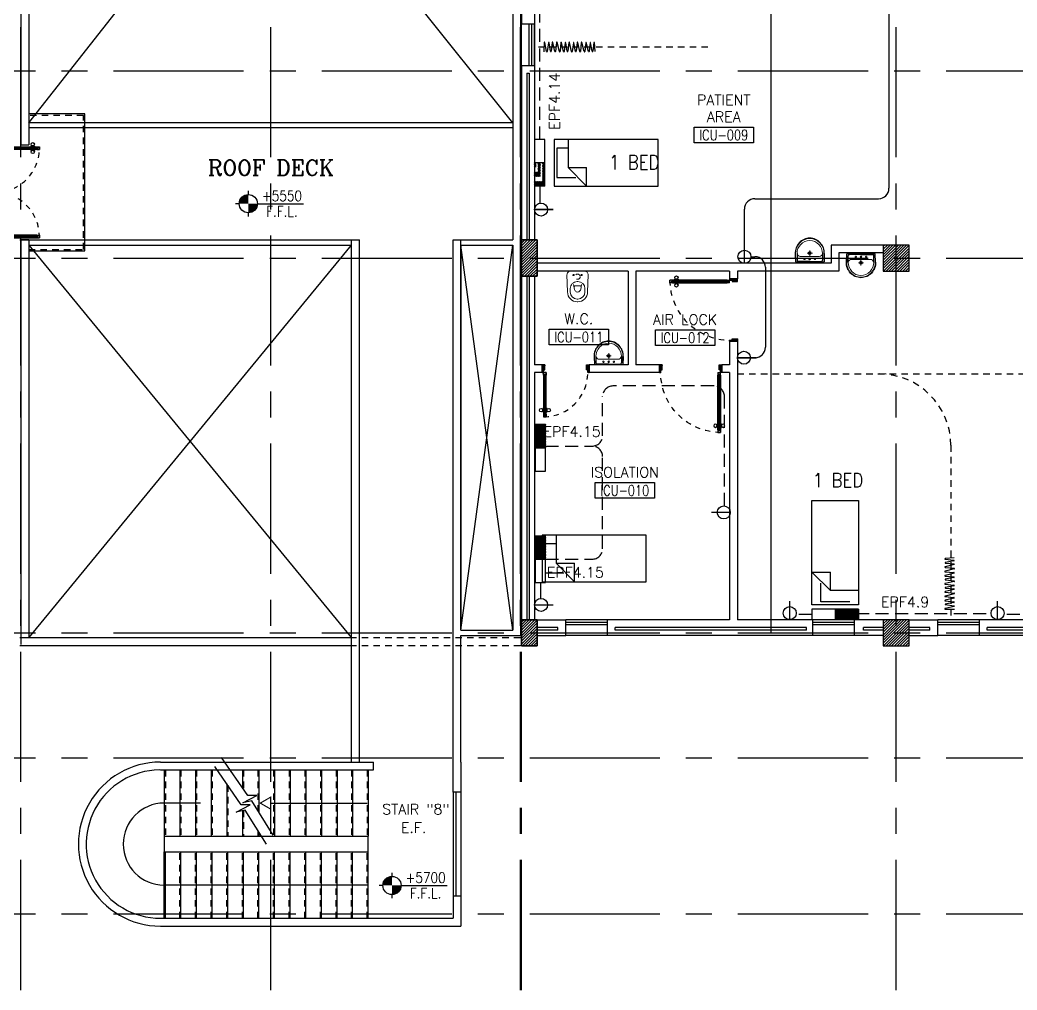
# Model space of a CAD drawing. Extents: x -0.4 to 91.9, y -1.1 to 78.4.
# Drawn here: x 42.55 to 61.71, y -1.11 to 17.52 of the extents above; entities that cross this region are included whole.
import ezdxf
from ezdxf.enums import TextEntityAlignment as Align

# ---------------------------------------------------------------- set-up
doc = ezdxf.new("R2010")
doc.units = 0
doc.header["$MEASUREMENT"] = 0
for name, pattern in [('CENTERX2', [4, 2.5, -0.5, 0.5, -0.5]), ('DASHED', [0.75, 0.5, -0.25]), ('HIDDEN', [0.375, 0.25, -0.125]), ('HIDDEN2', [0.1875, 0.125, -0.0625])]:
    doc.linetypes.add(name, pattern=pattern)
doc.layers.get('0').update_dxf_attribs({"color": 11, "linetype": 'CONTINUOUS'})
for name, color, linetype in [('A_CUBICLE_CURTAINS', 11, 'HIDDEN'), ('AXES', 11, 'CENTERX2'), ('COL', 11, 'CONTINUOUS'), ('D_CURTAIN', 11, 'HIDDEN'), ('DOOR', 11, 'CONTINUOUS'), ('E-CLINE', 2, 'CONTINUOUS'), ('E-HLINE', 2, 'HIDDEN'), ('E-SOCKETS', 4, 'CONTINUOUS'), ('E-TEXT', 4, 'CONTINUOUS'), ('FIX', 11, 'CONTINUOUS'), ('FUR', 11, 'CONTINUOUS'), ('HAT', 11, 'CONTINUOUS'), ('INSUL', 11, 'CONTINUOUS'), ('LEV-PL', 11, 'CONTINUOUS'), ('PART', 11, 'CONTINUOUS'), ('RM-BOX', 11, 'CONTINUOUS'), ('RM-NAME', 11, 'CONTINUOUS'), ('RM-NO', 11, 'CONTINUOUS'), ('ROOF', 11, 'CONTINUOUS'), ('RS20', 11, 'CONTINUOUS'), ('SHAFT', 11, 'CONTINUOUS'), ('STR', 11, 'CONTINUOUS'), ('SUNI-FUR', 11, 'CONTINUOUS'), ('WALL', 11, 'CONTINUOUS'), ('WIN', 11, 'CONTINUOUS')]:
    doc.layers.add(name, color=color, linetype=linetype)
doc.styles.add('ROMANC', font='romanc', dxfattribs={"height": 0.1})
doc.styles.add('ROMANS', font='ROMANS.shx', dxfattribs={"width": 0.6})
doc.styles.add('RS20', font='ROMANS.shx', dxfattribs={"height": 0.2})
doc.styles.add('S', font='ROMANS.SHX')

# ---------------------------------------------------------------- blocks, each defined once
blk = doc.blocks.new('*X89')
at = {"color": 0}
for p, q in [((73379, 118298), (73831, 118750)), ((73379, 118351), (73778, 118750)), ((73379, 118404), (73725, 118750)), ((73379, 118457), (73672, 118750)), ((73379, 118510), (73619, 118750)), ((73379, 118563), (73566, 118750)), ((73379, 118616), (73513, 118750)), ((73379, 118669), (73460, 118750)), ((73379, 118722), (73407, 118750)), ((73384, 118250), (73879, 118745)), ((73437, 118250), (73879, 118692)), ((73490, 118250), (73879, 118639)), ((73543, 118250), (73879, 118586)), ((73596, 118250), (73879, 118533)), ((73649, 118250), (73879, 118480)), ((73702, 118250), (73879, 118427)), ((73755, 118250), (73879, 118374)), ((73808, 118250), (73879, 118321)), ((73861, 118250), (73879, 118268))]:
    blk.add_line(p, q, dxfattribs=at)
blk = doc.blocks.new('COL50')
at = {"layer": 'COL'}
blk.add_lwpolyline([(-250, 250), (-250, -250), (250, -250), (250, 250)], close=True, dxfattribs=at)
blk = doc.blocks.new('LEV1')
at = {"layer": 'LEV-PL'}
for p, q in [((0, 245), (0, 175)), ((-175, 0), (-245, 0)), ((175, 0), (1061, 0)), ((0, -175), (0, -245))]:
    blk.add_line(p, q, dxfattribs=at)
at = {"layer": 'LEV-PL', "const_width": 175}
for points in [[(-88, 0, -0.414214), (0, 88, -1)], [(88, 0, -0.414214), (0, -88, -1)]]:
    blk.add_lwpolyline(points, format="xyb", dxfattribs=at)
at = {"layer": 'LEV-PL'}
blk.add_circle((0, 0), 175, dxfattribs=at)
at = {"layer": 'LEV-PL', "color": 4, "style": 'S', "width": 0.85}
for tag, p in [('+0000', (646, 50)), ('F.F.L.', (646, -250))]:
    blk.add_attdef(tag, text='', height=200, dxfattribs=at).set_placement(p, align=Align.CENTER)
blk = doc.blocks.new('C11')
at = {"layer": 'HAT'}
h = blk.add_hatch(dxfattribs=at)
h.set_pattern_fill('ANSI31', color=256, scale=300, style=0)
h.set_pattern_definition([(45, (-248556.182, -75061.005), (-26.5165043, 26.5165043), [])])
h.paths.add_polyline_path([(300, 700), (0, 700), (0, 350), (300, 350)])
h.paths.add_polyline_path([(300, 350), (0, 350), (0, 0), (300, 0)])
at = {"layer": 'COL'}
blk.add_lwpolyline([(300, 700), (300, 0), (0, 0), (0, 700)], close=True, dxfattribs=at)
blk = doc.blocks.new('C-300')
at = {"layer": 'HAT', "linetype": 'ByBlock', "ltscale": 0.3}
h = blk.add_hatch(dxfattribs=at)
h.set_pattern_fill('ANSI31', color=8, scale=300, style=0)
h.set_pattern_definition([(45, (-258496.182, -82361.005), (-26.5165043, 26.5165043), [])])
h.paths.add_polyline_path([(300, 500), (0, 500), (0, 250), (300, 250)])
h.paths.add_polyline_path([(300, 250), (0, 250), (0, 0), (300, 0)])
at = {"layer": 'COL'}
blk.add_lwpolyline([(0, 500), (300, 500), (300, 0), (0, 0)], close=True, dxfattribs=at)
blk = doc.blocks.new('C')
at = {"layer": 'D_CURTAIN'}
for points in [[(0.229, 0.077), (0.229, 0.077, 0.848601), (0.219, 0.076), (0.202, -0.062, -0.855925), (0.192, -0.063), (0.167, 0.072, 0.866955), (0.157, 0.072), (0.144, -0.065, -0.843142), (0.134, -0.066), (0.099, 0.077, 0.845318), (0.089, 0.076), (0.076, -0.066, -0.842227), (0.066, -0.067), (0.029, 0.079, 0.837896), (0.019, 0.078), (0.004, -0.065, -0.84563), (-0.006, -0.065), (-0.04, 0.078, 0.842014), (-0.049, 0.078), (-0.065, -0.063, -0.866148), (-0.075, -0.063), (-0.099, 0.074, 0.854133), (-0.109, 0.074), (-0.129, -0.066, -0.838104), (-0.139, -0.067), (-0.17, 0.077, 0.84026), (-0.18, 0.077), (-0.183, -0.071)], [(0.639, -0.068), (0.628, 0.076, 0.848601), (0.618, 0.076), (0.601, -0.063, -0.855925), (0.591, -0.063), (0.566, 0.071, 0.866955), (0.556, 0.071), (0.542, -0.066, -0.843142), (0.533, -0.066), (0.497, 0.076, 0.845318), (0.488, 0.075), (0.474, -0.067, -0.842227), (0.465, -0.068), (0.427, 0.078, 0.837896), (0.417, 0.078), (0.403, -0.065, -0.84563), (0.393, -0.066), (0.359, 0.078, 0.842014), (0.349, 0.077), (0.334, -0.063, -0.866148), (0.324, -0.064), (0.299, 0.074, 0.854133), (0.29, 0.073), (0.27, -0.067, -0.838104), (0.26, -0.067), (0.229, 0.077, 0.84026), (0.219, 0.076)]]:
    blk.add_lwpolyline(points, format="xyb", dxfattribs=at)
blk = doc.blocks.new('DOOR100')
at = {"layer": 'DOOR', "color": 0, "linetype": 'ByBlock'}
for p, q in [((-82, 1205), (-91, 1205)), ((-91, 1205), (-91, 1140)), ((-75, 1218), (-82, 1218)), ((-82, 1128), (-82, 1218)), ((-82, 1205), (-82, 1140)), ((-25, 1300), (-75, 1300)), ((-75, 1300), (-25, 1300)), ((-75, 1250), (-75, 1300)), ((-58, 1250), (-75, 1250)), ((-42, 1270), (-58, 1270)), ((-58, 1250), (-58, 1270)), ((-42, 1250), (-42, 1270)), ((-25, 1250), (-42, 1250)), ((-25, 1250), (-25, 1300)), ((-25, 1218), (-18, 1218)), ((-18, 1128), (-18, 1218)), ((-18, 1205), (-9, 1205)), ((-18, 1205), (-18, 1140)), ((-9, 1205), (-9, 1140)), ((-82, 1140), (-91, 1140)), ((-75, 1128), (-82, 1128)), ((-25, 1128), (-18, 1128)), ((-18, 1140), (-9, 1140)), ((-75, 200), (-58, 200)), ((-75, 150), (-75, 200)), ((-58, 200), (-58, 180)), ((-42, 200), (-25, 200)), ((-42, 180), (-42, 200)), ((-25, 200), (-25, 150)), ((-1200, 0), (-1200, 150)), ((-1200, 150), (-1175, 150)), ((-1200, 150), (-1200, 0)), ((-1150, 0), (-1200, 0)), ((-1175, 150), (-1175, 100)), ((-1175, 100), (-1150, 100)), ((-1150, 100), (-1150, 0)), ((-75, 150), (-25, 150)), ((-58, 180), (-42, 180)), ((-50, 100), (-50, 0)), ((-25, 100), (-50, 100)), ((-50, 0), (0, 0)), ((0, 150), (-25, 150)), ((-25, 150), (-25, 100)), ((0, 150), (0, 0))]:
    blk.add_line(p, q, dxfattribs=at)
at = {"layer": 'DOOR', "linetype": 'ByBlock'}
for p, q in [((-75, 1250), (-75, 200)), ((-58, 200), (-58, 1250)), ((-42, 200), (-42, 1250)), ((-25, 200), (-25, 1250)), ((0, 0), (0, 150))]:
    blk.add_line(p, q, dxfattribs=at)
at = {"layer": 'DOOR', "color": 9, "linetype": 'ByBlock'}
for p, q in [((-1150, 0), (-1200, 114)), ((-1150, 0), (-1200, 40)), ((-1150, 0), (-1163, 100)), ((-50, 0), (0, 114)), ((-50, 0), (-37, 100)), ((-50, 0), (0, 40))]:
    blk.add_line(p, q, dxfattribs=at)
at = {"layer": 'DOOR', "color": 0, "linetype": 'ByBlock'}
for centre in [(-124, 1173), (24, 1173)]:
    blk.add_circle(centre, 32.4, dxfattribs=at)
at = {"layer": 'DOOR', "linetype": 'HIDDEN', "ltscale": 0.5}
blk.add_arc((-25, 150), 1150, 90, 180.0001, dxfattribs=at)
at = {"layer": 'DOOR', "color": 9, "linetype": 'ByBlock'}
for centre, radius, start, end in [((-1150, 0), 154, 103.7142, 108.8947), ((-1150, 0), 134, 100.72, 111.8402), ((-1150, 0), 94.4, 90, 121.9818), ((-1150, 0), 74.4, 90, 132.2236), ((-1150, 0), 54.4, 90, 156.7926), ((-1150, 0), 34.4, 90, 180), ((-1150, 0), 14.4, 90, 180), ((-50, 0), 94.4, 58.0182, 90), ((-50, 0), 74.4, 47.7764, 90), ((-50, 0), 54.4, 23.2074, 90), ((-50, 0), 34.4, 0, 90), ((-50, 0), 14.4, 0, 90), ((-50, 0), 134, 68.1598, 79.28), ((-50, 0), 114, 64.0838, 77.3774), ((-50, 0), 154, 71.1053, 76.2858)]:
    blk.add_arc(centre, radius, start, end, dxfattribs=at)
blk = doc.blocks.new('DOOR90')
at = {"layer": 'DOOR', "color": 0, "linetype": 'ByBlock'}
for p, q in [((-150, 0), (-150, -25)), ((-150, 0), (0, 0)), ((0, -50), (0, 0)), ((-1000, -25), (-1000, -75)), ((-1000, -75), (-1000, -25)), ((-950, -25), (-1000, -25)), ((-950, -75), (-1000, -75)), ((-970, -42), (-970, -58)), ((-950, -42), (-970, -42)), ((-950, -58), (-970, -58)), ((-950, -25), (-950, -42)), ((-950, -58), (-950, -75)), ((-918, -25), (-918, -18)), ((-828, -18), (-918, -18)), ((-918, -75), (-918, -82)), ((-828, -82), (-918, -82)), ((-905, -18), (-905, -9)), ((-905, -9), (-840, -9)), ((-905, -18), (-840, -18)), ((-905, -82), (-905, -91)), ((-905, -82), (-840, -82)), ((-905, -91), (-840, -91)), ((-840, -18), (-840, -9)), ((-840, -82), (-840, -91)), ((-828, -25), (-828, -18)), ((-828, -75), (-828, -82)), ((-200, -42), (-200, -25)), ((-200, -25), (-150, -25)), ((-180, -42), (-200, -42)), ((-200, -75), (-200, -58)), ((-200, -58), (-180, -58)), ((-150, -75), (-200, -75)), ((-180, -58), (-180, -42)), ((-150, -75), (-150, -25)), ((-150, -25), (-100, -25)), ((-100, -25), (-100, -50)), ((-100, -50), (0, -50)), ((-150, -900), (-150, -875)), ((-150, -875), (-100, -875)), ((0, -900), (-150, -900)), ((-150, -900), (0, -900)), ((-100, -850), (0, -850)), ((-100, -875), (-100, -850)), ((0, -850), (0, -900))]:
    blk.add_line(p, q, dxfattribs=at)
at = {"layer": 'DOOR', "color": 9, "linetype": 'ByBlock'}
for p, q in [((0, -50), (-114, 0)), ((0, -50), (-40, 0)), ((0, -50), (-100, -37)), ((0, -850), (-114, -900)), ((0, -850), (-100, -863)), ((0, -850), (-40, -900))]:
    blk.add_line(p, q, dxfattribs=at)
at = {"layer": 'DOOR', "linetype": 'ByBlock'}
for p, q in [((-200, -25), (-950, -25)), ((-200, -42), (-950, -42)), ((-200, -58), (-950, -58)), ((-950, -75), (-200, -75))]:
    blk.add_line(p, q, dxfattribs=at)
at = {"layer": 'DOOR', "color": 0, "linetype": 'ByBlock'}
for centre in [(-873, 24), (-873, -124)]:
    blk.add_circle(centre, 32.4, dxfattribs=at)
at = {"layer": 'DOOR', "color": 9, "linetype": 'ByBlock'}
for centre, radius, start, end in [((0, -50), 154, 161.1053, 166.2858), ((0, -50), 134, 158.1598, 169.28), ((0, -50), 94.4, 148.0182, 180), ((0, -50), 74.4, 137.7764, 180), ((0, -50), 114, 154.0838, 167.3774), ((0, -50), 54.4, 113.2074, 180), ((0, -50), 34.4, 90, 180), ((0, -50), 14.4, 90, 180), ((0, -850), 154, 193.7142, 198.8947), ((0, -850), 134, 190.72, 201.8402), ((0, -850), 94.4, 180, 211.9818), ((0, -850), 74.4, 180, 222.2236), ((0, -850), 54.4, 180, 246.7926), ((0, -850), 34.4, 180, 270), ((0, -850), 14.4, 180, 270)]:
    blk.add_arc(centre, radius, start, end, dxfattribs=at)
at = {"layer": 'DOOR', "linetype": 'HIDDEN', "ltscale": 0.5}
blk.add_arc((-150, -25), 850, 180, 270, dxfattribs=at)
blk = doc.blocks.new('LAV1')
at = {"layer": 'FIX', "linetype": 'ByBlock', "ltscale": 0.3}
for p, q in [((-280, 210), (-275, 50)), ((-245, 210), (-245, 85)), ((245, 210), (245, 85)), ((280, 210), (275, 50)), ((0, 60), (-220, 60)), ((0, 60), (220, 60))]:
    blk.add_line(p, q, dxfattribs=at)
at = {"layer": 'FIX', "linetype": 'Continuous', "lineweight": 20}
for p, q in [((-275, 210), (-275, 50)), ((275, 210), (275, 50)), ((0, 50), (-275, 50)), ((0, 50), (-252, 50)), ((0, 155), (-181, 155)), ((0, 155), (181, 155)), ((0, 50), (252, 50)), ((0, 50), (275, 50))]:
    blk.add_line(p, q, dxfattribs=at)
at = {"layer": 'FIX', "linetype": 'DASHED', "lineweight": 20, "ltscale": 0.05}
for p, q in [((50, 220), (-50, 220)), ((0, 170), (0, 270)), ((0, 170), (0, 270))]:
    blk.add_line(p, q, dxfattribs=at)
at = {"layer": 'FIX', "lineweight": 20}
for p, q in [((16, 107), (-15, 107)), ((0, 92), (0, 123))]:
    blk.add_line(p, q, dxfattribs=at)
for centre, radius in [((0, 220), 29.5), ((0, 220), 22.5), ((0, 107), 15.5)]:
    blk.add_circle(centre, radius, dxfattribs=at)
at = {"layer": 'FIX', "linetype": 'HIDDEN', "lineweight": 20, "ltscale": 0.05}
for centre in [(-100, 107), (100, 107)]:
    blk.add_circle(centre, 12.4, dxfattribs=at)
at = {"layer": 'FIX', "linetype": 'ByBlock', "ltscale": 0.3}
for centre, radius, start, end in [((7, 220), 287, 91.3776, 182.0064), ((-7, 220), 287, 357.9936, 88.6224), ((-220, 85), 24.9, 179.7021, 269.9486), ((220, 85), 24.9, 270.0514, 0.2979)]:
    blk.add_arc(centre, radius, start, end, dxfattribs=at)
at = {"layer": 'FIX', "linetype": 'Continuous', "lineweight": 20}
for centre, radius, start, end in [((8, 217), 283, 91.6988, 181.351), ((8, 212), 253, 91.7328, 180.4884), ((-8, 217), 283, 358.649, 88.3012), ((-8, 212), 253, 359.5116, 88.2672), ((-179, 222), 66.9, 190.2006, 268.0786), ((179, 222), 66.9, 271.9214, 349.7994)]:
    blk.add_arc(centre, radius, start, end, dxfattribs=at)
blk = doc.blocks.new('WC1')
at = {"layer": 'FIX', "lineweight": 20}
for p, q in [((-210, 204), (-538, 194)), ((-727, 5), (-727, -5)), ((-674, 5), (-674, -5)), ((-534, 24), (-540, 0)), ((-540, 0), (-534, -24)), ((-475, 141), (-538, 141)), ((-395, 76), (-490, 60)), ((-339, 5), (-339, -5)), ((-538, -141), (-475, -141)), ((-490, -60), (-395, -76)), ((-538, -194), (-210, -204))]:
    blk.add_line(p, q, dxfattribs=at)
at = {"layer": 'FIX', "linetype": 'Continuous', "lineweight": 20}
blk.add_line((-420, -47), (-420, 45), dxfattribs=at)
at = {"layer": 'FIX', "lineweight": 20}
blk.add_lwpolyline([(-213, -204), (-210, -204, 0.414214), (-137, -131), (-137, 0), (-137, 131, 0.414214), (-210, 204)], format="xyb", dxfattribs=at)
at = {"layer": 'FIX', "linetype": 'HIDDEN2', "lineweight": 20, "ltscale": 0.3}
blk.add_circle((-245, 0), 49.8, dxfattribs=at)
at = {"layer": 'FIX', "linetype": 'HIDDEN', "lineweight": 20, "ltscale": 0.05}
for centre in [(-213, 78), (-213, -77)]:
    blk.add_circle(centre, 11.6, dxfattribs=at)
at = {"layer": 'FIX', "lineweight": 20}
for centre, radius, start, end in [((-538, 5), 189, 90, 180), ((-538, 5), 136, 90, 180), ((-473, -7), 68.2, 128.9242, 152.8468), ((-464, -18), 82, 108.496, 128.9242), ((-475, 5), 136, 360, 90), ((-538, -5), 189, 180, 270), ((-538, -5), 136, 180, 270), ((-473, 7), 68.2, 207.1532, 231.0758), ((-464, 18), 82, 231.0758, 251.504), ((-475, -5), 136, 270, 0)]:
    blk.add_arc(centre, radius, start, end, dxfattribs=at)
at = {"layer": 'FIX', "linetype": 'Continuous', "lineweight": 20}
for centre, start, end in [((-443, 46), 357.6662, 91.6121), ((-442, -46), 268.3879, 2.3338)]:
    blk.add_arc(centre, 22.3, start, end, dxfattribs=at)
blk = doc.blocks.new('A$C272A55A0')
at = {"layer": 'DOOR', "color": 0, "linetype": 'ByBlock'}
for p, q in [((0, 900), (0, 1050)), ((50, 1050), (0, 1050)), ((50, 950), (50, 1050)), ((1750, 950), (1750, 1050)), ((1750, 1050), (1800, 1050)), ((1800, 1050), (1800, 900)), ((0, 900), (25, 900)), ((25, 950), (50, 950)), ((25, 900), (25, 950)), ((75, 900), (25, 900)), ((25, 850), (25, 900)), ((42, 850), (25, 850)), ((58, 870), (42, 870)), ((42, 870), (42, 850)), ((58, 850), (58, 870)), ((75, 850), (58, 850)), ((75, 900), (75, 850)), ((1725, 900), (1775, 900)), ((1725, 900), (1725, 850)), ((1725, 850), (1742, 850)), ((1742, 870), (1758, 870)), ((1742, 850), (1742, 870)), ((1775, 950), (1750, 950)), ((1758, 870), (1758, 850)), ((1758, 850), (1775, 850)), ((1775, 900), (1775, 950)), ((1800, 900), (1775, 900)), ((1775, 850), (1775, 900)), ((25, 50), (42, 50)), ((25, 50), (25, 0)), ((25, 0), (75, 0)), ((75, 0), (25, 0)), ((42, 50), (42, 30)), ((42, 30), (58, 30)), ((58, 50), (75, 50)), ((58, 50), (58, 30)), ((75, 50), (75, 0)), ((1718, 160), (1709, 160)), ((1709, 95), (1709, 160)), ((1718, 95), (1709, 95)), ((1725, 173), (1718, 173)), ((1718, 173), (1718, 83)), ((1718, 95), (1718, 160)), ((1725, 83), (1718, 83)), ((1742, 50), (1725, 50)), ((1725, 50), (1725, 0)), ((1775, 0), (1725, 0)), ((1725, 0), (1775, 0)), ((1742, 50), (1742, 30)), ((1758, 30), (1742, 30)), ((1775, 50), (1758, 50)), ((1758, 50), (1758, 30)), ((1775, 173), (1782, 173)), ((1775, 83), (1782, 83)), ((1775, 50), (1775, 0)), ((1782, 173), (1782, 83)), ((1782, 160), (1791, 160)), ((1782, 95), (1782, 160)), ((1782, 95), (1791, 95)), ((1791, 95), (1791, 160))]:
    blk.add_line(p, q, dxfattribs=at)
at = {"layer": 'DOOR', "color": 9, "linetype": 'ByBlock'}
for p, q in [((50, 1050), (0, 1010)), ((50, 1050), (0, 937)), ((50, 1050), (37, 950)), ((1750, 1050), (1800, 1010)), ((1750, 1050), (1800, 937)), ((1750, 1050), (1763, 950))]:
    blk.add_line(p, q, dxfattribs=at)
at = {"layer": 'DOOR', "linetype": 'ByBlock'}
for p, q in [((25, 850), (25, 50)), ((42, 850), (42, 50)), ((58, 850), (58, 50)), ((75, 50), (75, 850)), ((1725, 50), (1725, 850)), ((1742, 850), (1742, 50)), ((1758, 850), (1758, 50)), ((1775, 850), (1775, 50))]:
    blk.add_line(p, q, dxfattribs=at)
at = {"layer": 'DOOR', "color": 0, "linetype": 'ByBlock'}
for centre in [(1676, 128), (1824, 128)]:
    blk.add_circle(centre, 32.4, dxfattribs=at)
at = {"layer": 'DOOR', "color": 9, "linetype": 'ByBlock'}
for centre, radius, start, end in [((50, 1050), 54.4, 203.2074, 270), ((50, 1050), 74.4, 227.7764, 270), ((50, 1050), 94.4, 238.0182, 270), ((50, 1050), 34.4, 180, 270), ((50, 1050), 14.4, 180, 270), ((1750, 1050), 14.4, 270, 0), ((1750, 1050), 34.4, 270, 0), ((1750, 1050), 54.4, 270, 336.7926), ((1750, 1050), 74.4, 270, 312.2236), ((1750, 1050), 94.4, 270, 301.9818), ((50, 1050), 114, 244.0838, 257.3774), ((50, 1050), 134, 248.1598, 259.28), ((50, 1050), 154, 251.1053, 256.2858), ((1750, 1050), 114, 282.6226, 295.9162), ((1750, 1050), 134, 280.72, 291.8402), ((1750, 1050), 154, 283.7142, 288.8947)]:
    blk.add_arc(centre, radius, start, end, dxfattribs=at)
at = {"layer": 'DOOR', "linetype": 'HIDDEN', "ltscale": 0.5}
for centre, start, end in [((50, 851), 268.3174, 3.2965), ((1750, 851), 176.7035, 271.6826)]:
    blk.add_arc(centre, 851, start, end, dxfattribs=at)
at = {"layer": 'WALL', "linetype": 'ByBlock'}
blk.add_line((1800, 900), (1800, 1050), dxfattribs=at)
blk = doc.blocks.new('RM1')
at = {"layer": 'RM-BOX'}
blk.add_lwpolyline([(570, -200), (-570, -200), (-570, -500), (570, -500)], close=True, dxfattribs=at)
at = {"layer": 'RM-NAME', "style": 'ROMANS'}
for tag, p in [('ROOMNAME1', (0, 324)), ('ROOMNAME2', (0, 0))]:
    blk.add_attdef(tag, text='', height=200, dxfattribs=at).set_placement(p, align=Align.MIDDLE)
at = {"layer": 'RM-NO', "style": 'ROMANS', "width": 0.8}
blk.add_attdef('ROOMNO', text='', height=200, dxfattribs=at).set_placement((0, -350), align=Align.MIDDLE)
blk = doc.blocks.new('BHU')
at = {"color": 8}
for p, q in [((0, -311), (145, 1)), ((0, -340), (159, 1)), ((0, -370), (173, 1)), ((0, -399), (187, 1)), ((0, -281), (132, 1)), ((0, -251), (118, 1)), ((0, -15), (7, 1)), ((0, -44), (21, 1)), ((0, -74), (35, 1)), ((0, -104), (49, 1)), ((0, -133), (63, 1)), ((0, -163), (76, 1)), ((0, -192), (90, 1)), ((0, -222), (104, 1)), ((0, -429), (199, -1)), ((4, -450), (199, -31)), ((18, -450), (199, -61)), ((32, -450), (199, -90)), ((45, -450), (199, -120)), ((59, -450), (199, -149)), ((73, -450), (199, -179)), ((87, -450), (199, -208)), ((101, -450), (199, -238)), ((114, -450), (199, -268)), ((128, -450), (199, -297)), ((142, -450), (199, -327)), ((156, -450), (199, -356)), ((169, -450), (199, -386)), ((183, -450), (199, -416)), ((197, -450), (199, -445))]:
    blk.add_line(p, q, dxfattribs=at)
at = {"layer": 'E-SOCKETS'}
for p, q in [((0, 450), (199, 450)), ((0, -450), (0, 450)), ((199, 450), (199, -450))]:
    blk.add_line(p, q, dxfattribs=at)
at = {"layer": 'E-SOCKETS', "color": 4}
for p, q in [((0, 1), (199, 1)), ((0, -450), (199, -450))]:
    blk.add_line(p, q, dxfattribs=at)

msp = doc.modelspace()

# ---------------------------------------------------------------- linework, layer by layer
for p, q in [((46.9316, 2.6249), (46.4238, 3.3562)), ((46.8048, 2.4466), (46.2971, 3.1779)), ((46.833, 2.4844), (47.1019, 2.6249)), ((47.0084, 2.5195), (46.833, 2.4844)), ((47.1019, 2.6249), (46.9316, 2.6249)), ((47.4175, 1.8643), (47.0084, 2.5195)), ((46.7062, 2.3062), (46.9751, 2.4466)), ((46.8816, 2.3413), (46.7062, 2.3062)), ((46.9751, 2.4466), (46.8048, 2.4466)), ((47.2907, 1.686), (46.8816, 2.3413))]:
    msp.add_line(p, q)
at = {"layer": 'A_CUBICLE_CURTAINS', "ltscale": 0.5}
for p, q in [((55.772, 17), (52.5148, 17)), ((56.34, 10.7226), (80.44, 10.7226)), ((60.44, 9.3546), (60.44, 6))]:
    msp.add_line(p, q, dxfattribs=at)
msp.add_arc((59.072, 9.3546), 1.368, 0, 90, dxfattribs=at)
at = {"layer": 'AXES'}
for p, q in [((47.37, -1.1143), (47.37, 77.6984)), ((59.39, -1.1143), (59.39, 77.6984)), ((42.57, -1.1143), (42.57, 77.3484)), ((52.17, -1.1143), (52.17, 77.3484)), ((52.19, -1.1143), (52.19, 77.3484)), ((0.35, 16.55), (68.39, 16.55)), ((0.35, 12.95), (68.39, 12.95)), ((0.35, 5.75), (68.39, 5.75)), ((0.35, 3.35), (68.39, 3.35)), ((0.35, 0.35), (68.39, 0.35))]:
    msp.add_line(p, q, dxfattribs=at)
at = {"layer": 'COL'}
msp.add_lwpolyline([(59.14, 13.2), (59.14, 12.7), (59.64, 12.7), (59.64, 13.2)], close=True, dxfattribs=at)
at = {"layer": 'E-CLINE', "color": 4, "linetype": 'HIDDEN'}
msp.add_line((52.5397, 15.2284), (52.5397, 18.0575), dxfattribs=at)
at = {"layer": 'E-CLINE', "color": 4, "linetype": 'ByBlock', "ltscale": 0.3}
for p, q in [((59.2523, 18.175), (59.2523, 14.2899)), ((52.5397, 14.3159), (52.5397, 14.0042)), ((56.6741, 14.0899), (59.0523, 14.0899)), ((52.69, 13.8818), (52.7771, 13.8818)), ((56.4741, 13.1), (56.4741, 13.8899)), ((56.5991, 12.975), (56.6771, 12.975)), ((56.8771, 12.775), (56.8771, 11.2354)), ((56.59, 11.0354), (56.6771, 11.0354)), ((52.5533, 6.7154), (52.5533, 6.4106))]:
    msp.add_line(p, q, dxfattribs=at)
for centre, start, end in [((59.0523, 14.2899), 270, 0), ((56.6741, 13.8899), 90, 180), ((56.6771, 12.775), 0, 90), ((56.6771, 11.2354), 270, 0)]:
    msp.add_arc(centre, 0.2, start, end, dxfattribs=at)
at = {"layer": 'E-HLINE', "color": 4}
for p, q in [((55.8894, 10.4926), (53.9477, 10.4926)), ((53.7477, 9.5364), (53.7477, 10.2926)), ((56.0894, 8.1872), (56.0894, 10.2926)), ((52.6536, 9.3364), (53.5477, 9.3364)), ((53.7477, 7.3643), (53.7477, 9.1364)), ((52.653, 7.1643), (53.5477, 7.1643)), ((57.7705, 6.1019), (57.4668, 6.1019)), ((61.1211, 6.1168), (58.6793, 6.1168)), ((61.7663, 6.1019), (61.4626, 6.1019))]:
    msp.add_line(p, q, dxfattribs=at)
for centre, start, end in [((53.9477, 10.2926), 90, 180), ((55.8894, 10.2926), 0, 90), ((53.5477, 9.5364), 270, 0), ((53.5477, 9.1364), 0, 90), ((53.5477, 7.3643), 270, 0)]:
    msp.add_arc(centre, 0.2, start, end, dxfattribs=at)
at = {"layer": 'E-SOCKETS'}
for p, q in [((52.44, 13.8818), (52.7983, 13.8818)), ((52.7983, 13.8818), (52.44, 13.8818)), ((56.4741, 12.85), (56.4741, 13.2083)), ((56.34, 11.0354), (56.6983, 11.0354)), ((56.6983, 11.0354), (56.34, 11.0354)), ((56.2025, 8.0628), (55.8442, 8.0628)), ((57.3444, 6.0022), (57.3444, 6.3605)), ((61.3401, 6.0022), (61.3401, 6.3605)), ((52.44, 6.2861), (52.7983, 6.2861))]:
    msp.add_line(p, q, dxfattribs=at)
for centre in [(52.565, 13.8818), (56.4741, 12.975), (56.465, 11.0354), (56.0775, 8.0628), (52.565, 6.2861), (57.3444, 6.1272), (61.3401, 6.1272)]:
    msp.add_circle(centre, 0.125, dxfattribs=at)
at = {"layer": 'FUR'}
for p, q in [((54.8161, 15.2284), (52.8161, 15.2284)), ((52.8161, 15.2284), (52.8161, 14.3284)), ((53.0877, 15.2284), (53.0877, 14.6895)), ((54.8161, 14.3284), (54.8161, 15.2284)), ((52.8715, 15.0585), (52.8715, 14.5006)), ((53.0877, 15.0585), (52.8715, 15.0585)), ((53.0877, 14.6895), (53.4411, 14.6895)), ((53.0877, 14.6895), (53.4411, 14.3284)), ((53.4411, 14.3284), (53.4411, 14.6895)), ((52.8715, 14.5006), (53.2312, 14.5006)), ((52.8161, 14.3284), (54.8161, 14.3284)), ((57.7683, 6.2903), (57.7683, 8.2903)), ((57.7683, 8.2903), (58.6683, 8.2903)), ((58.6683, 8.2903), (58.6683, 6.2903)), ((54.5865, 7.6284), (52.5865, 7.6284)), ((52.5865, 7.6284), (52.5865, 6.7284)), ((52.8581, 7.6284), (52.8581, 7.0895)), ((54.5865, 6.7284), (54.5865, 7.6284)), ((52.6419, 7.4585), (52.6419, 6.9005)), ((52.8581, 7.4585), (52.6419, 7.4585)), ((52.6419, 6.9005), (53.0016, 6.9005)), ((52.8581, 7.0895), (53.2115, 7.0895)), ((52.8581, 7.0895), (53.2115, 6.7284)), ((53.2115, 6.7284), (53.2115, 7.0895)), ((57.7683, 6.9153), (58.1294, 6.9153)), ((58.1294, 6.5619), (57.7683, 6.9153)), ((58.1294, 6.5619), (58.1294, 6.9153)), ((52.5865, 6.7284), (54.5865, 6.7284)), ((57.9404, 6.3457), (57.9404, 6.7054)), ((58.6683, 6.5619), (58.1294, 6.5619)), ((58.4984, 6.3457), (57.9404, 6.3457)), ((58.6683, 6.2903), (57.7683, 6.2903))]:
    msp.add_line(p, q, dxfattribs=at)
at = {"layer": 'INSUL'}
for p, q in [((52.29, 16.5), (52.29, 13.3)), ((52.29, 16.5), (52.34, 16.5)), ((52.34, 16.5), (52.34, 13.3)), ((52.29, 12.6), (52.29, 6)), ((52.34, 12.6), (52.34, 6)), ((52.89, 5.85), (52.49, 5.85)), ((52.89, 5.8), (52.49, 5.8)), ((52.89, 5.8), (52.89, 5.85)), ((53.99, 5.8), (53.99, 5.85)), ((57.665, 5.85), (53.99, 5.85)), ((57.665, 5.8), (53.99, 5.8)), ((57.665, 5.8), (57.665, 5.85)), ((59.1396, 5.85), (58.765, 5.85)), ((58.765, 5.8), (58.765, 5.85)), ((59.1396, 5.8), (58.765, 5.8)), ((60.04, 5.85), (59.64, 5.85)), ((60.04, 5.8), (59.64, 5.8)), ((60.04, 5.8), (60.04, 5.85)), ((61.14, 5.8), (61.14, 5.85)), ((62.72, 5.85), (61.14, 5.85)), ((62.72, 5.8), (61.14, 5.8))]:
    msp.add_line(p, q, dxfattribs=at)
at = {"layer": 'ROOF'}
for p, q in [((52.17, 27.1), (52.17, 5.7)), ((42.57, 27), (42.57, 15.125)), ((42.72, 27), (42.72, 15.125)), ((52.02, 27), (52.02, 13.3)), ((52.02, 15.55), (42.72, 15.55)), ((52.02, 15.45), (42.72, 15.45)), ((42.57, 15.125), (42.72, 15.125)), ((42.55, 13.3), (49.075, 13.3)), ((42.57, 13.3), (42.57, 5.65)), ((42.72, 13.3), (42.57, 13.3)), ((42.72, 13.3), (42.72, 5.65)), ((48.925, 3.265), (48.925, 13.3)), ((49.075, 3.265), (49.075, 13.3)), ((50.875, 13.3), (52.02, 13.3)), ((50.875, 2.69), (50.875, 13.3)), ((51.025, 5.8), (51.025, 13.3)), ((42.72, 13.2), (48.925, 13.2)), ((51.025, 13.2), (52.02, 13.2)), ((52.02, 13.2), (52.02, 5.8)), ((51.025, 5.8), (52.02, 5.8)), ((48.925, 5.65), (42.5509, 5.65)), ((51.025, 3.265), (51.025, 5.7)), ((51.025, 5.7), (52.17, 5.7)), ((48.925, 5.5), (42.55, 5.5))]:
    msp.add_line(p, q, dxfattribs=at)
at = {"layer": 'SHAFT'}
for p, q in [((52.02, 15.55), (42.87, 27)), ((42.72, 15.55), (50.82, 25.85)), ((42.72, 13.2), (48.925, 5.65)), ((42.72, 5.65), (48.925, 13.2)), ((51.025, 5.8), (52.02, 13.2)), ((51.025, 13.2), (51.025, 5.8732)), ((52.02, 5.8), (51.025, 13.2))]:
    msp.add_line(p, q, dxfattribs=at)
at = {"layer": 'STR', "linetype": 'HIDDEN2'}
for p, q in [((42.57, 5.65), (42.57, 5.5)), ((52.17, 5.65), (42.57, 5.65)), ((52.17, 5.5), (42.57, 5.5)), ((45.3448, 3.115), (45.3448, 1.84)), ((45.6448, 3.115), (45.6448, 1.84)), ((45.9448, 3.115), (45.9448, 1.84)), ((46.2448, 3.115), (46.2448, 1.84)), ((46.8448, 3.115), (46.8448, 2.7498)), ((47.1248, 3.115), (47.1248, 2.3331)), ((47.4248, 3.115), (47.4248, 1.84)), ((47.7248, 3.115), (47.7248, 1.84)), ((48.0248, 3.115), (48.0248, 1.84)), ((48.3248, 3.115), (48.3248, 1.84)), ((48.6248, 3.115), (48.6248, 1.84)), ((48.9248, 3.115), (48.9248, 1.84)), ((49.2248, 3.115), (49.2248, 1.84)), ((46.5448, 2.8211), (46.5448, 1.84)), ((46.8448, 2.3339), (46.8448, 1.84)), ((47.1248, 1.9518), (47.1248, 1.84)), ((47.1448, 1.9198), (47.1448, 1.84)), ((45.3248, 0.265), (45.3248, 1.54)), ((45.3448, 0.265), (45.3448, 1.54)), ((45.6248, 0.265), (45.6248, 1.54)), ((45.9248, 0.265), (45.9248, 1.54)), ((46.2248, 0.265), (46.2248, 1.54)), ((46.5248, 0.265), (46.5248, 1.54)), ((46.8248, 0.265), (46.8248, 1.54)), ((47.1248, 0.265), (47.1248, 1.54)), ((47.4248, 0.265), (47.4248, 1.54)), ((47.7248, 0.265), (47.7248, 1.54)), ((48.0248, 0.265), (48.0248, 1.54)), ((48.3248, 0.265), (48.3248, 1.54)), ((48.6248, 0.265), (48.6248, 1.54)), ((48.9248, 0.265), (48.9248, 1.54)), ((49.2248, 0.265), (49.2248, 1.54))]:
    msp.add_line(p, q, dxfattribs=at)
at = {"layer": 'STR'}
for p, q in [((45.3248, 3.115), (45.3248, 1.84)), ((45.6248, 3.115), (45.6248, 1.84)), ((45.9248, 3.115), (45.9248, 1.84)), ((46.2248, 3.115), (46.2248, 1.84)), ((46.8248, 3.115), (46.8248, 2.7786)), ((47.1448, 3.115), (47.1448, 2.301)), ((47.4448, 3.115), (47.4448, 1.84)), ((47.7448, 3.115), (47.7448, 1.84)), ((48.0448, 3.115), (48.0448, 1.84)), ((48.3448, 3.115), (48.3448, 1.84)), ((48.6448, 3.115), (48.6448, 1.84)), ((48.9448, 3.115), (48.9448, 1.84)), ((49.2448, 3.115), (49.2448, 1.84)), ((46.5248, 2.8499), (46.5248, 1.84)), ((46.0179, 2.4775), (45.3224, 2.4775)), ((46.8248, 2.3299), (46.8248, 1.84)), ((47.3699, 2.4775), (49.2248, 2.4775)), ((47.1248, 1.9518), (47.1248, 1.84)), ((47.1448, 1.9198), (47.1448, 1.84)), ((45.3248, 0.265), (45.3248, 1.54)), ((45.3448, 0.265), (45.3448, 1.54)), ((45.6448, 0.265), (45.6448, 1.54)), ((45.9448, 0.265), (45.9448, 1.54)), ((46.2448, 0.265), (46.2448, 1.54)), ((46.5448, 0.265), (46.5448, 1.54)), ((46.8448, 0.265), (46.8448, 1.54)), ((47.1448, 0.265), (47.1448, 1.54)), ((47.4448, 0.265), (47.4448, 1.54)), ((47.7448, 0.265), (47.7448, 1.54)), ((48.0448, 0.265), (48.0448, 1.54)), ((48.3448, 0.265), (48.3448, 1.54)), ((48.6448, 0.265), (48.6448, 1.54)), ((48.9448, 0.265), (48.9448, 1.54)), ((49.2448, 0.265), (49.2448, 1.54)), ((49.2448, 0.9025), (45.3224, 0.9025))]:
    msp.add_line(p, q, dxfattribs=at)
msp.add_lwpolyline([(42.72, 13.0859), (43.8, 13.0859), (43.8, 15.7209), (42.72, 15.7209)], dxfattribs=at)
at = {"layer": 'STR', "linetype": 'HIDDEN2'}
msp.add_lwpolyline([(42.72, 13.1159), (43.77, 13.1159), (43.77, 15.6909), (42.72, 15.6909)], dxfattribs=at)
at = {"layer": 'STR', "const_width": 0.0215}
msp.add_lwpolyline([(47.3699, 2.362), (47.3699, 2.593), (47.1699, 2.4775)], close=True, dxfattribs=at)
at = {"layer": 'STR'}
msp.add_arc((45.3224, 1.69), 0.7875, 90, 270, dxfattribs=at)
at = {"layer": 'SUNI-FUR', "linetype": 'Continuous'}
msp.add_line((56.99, 5.75), (56.99, 64.57), dxfattribs=at)
at = {"layer": 'WALL'}
for p, q in [((52.19, 19.8), (52.19, 17.45)), ((52.44, 19.8), (52.44, 17.45)), ((52.19, 17.45), (52.44, 17.45)), ((52.19, 16.65), (52.19, 13.3)), ((52.19, 16.65), (52.44, 16.65)), ((52.44, 16.65), (52.44, 13.3)), ((52.19, 12.7), (52.19, 6)), ((52.44, 12.6), (52.44, 10.9)), ((52.44, 10.75), (52.44, 6)), ((52.49, 6), (53.04, 6)), ((53.04, 5.7), (53.04, 6)), ((53.84, 5.7), (53.84, 6)), ((56.19, 6), (53.84, 6)), ((57.7896, 6), (56.34, 6)), ((57.7896, 5.7), (57.7896, 6)), ((59.1396, 6), (58.5896, 6)), ((58.5896, 5.7), (58.5896, 6)), ((59.64, 6), (60.19, 6)), ((60.19, 5.7), (60.19, 6)), ((64.99, 6), (60.99, 6)), ((60.99, 5.7), (60.99, 6)), ((52.49, 5.7), (53.04, 5.7)), ((57.7896, 5.7), (53.84, 5.7)), ((59.1396, 5.7), (58.5896, 5.7)), ((59.64, 5.7), (60.19, 5.7)), ((62.72, 5.7), (60.99, 5.7)), ((45.2495, 3.265), (49.3448, 3.265)), ((49.3448, 3.115), (49.3448, 3.265)), ((51.025, 3.265), (51.025, 2.69)), ((45.2495, 3.115), (49.3448, 3.115)), ((51.025, 2.69), (50.875, 2.69)), ((45.3248, 1.84), (49.2448, 1.84)), ((45.3248, 1.84), (45.3248, 1.54)), ((49.2448, 1.54), (49.2448, 1.84)), ((45.3248, 1.54), (49.2448, 1.54)), ((51.025, 0.69), (50.875, 0.69)), ((50.875, 0.69), (50.875, 0.265)), ((51.025, 0.69), (51.025, 0.115)), ((45.2495, 0.265), (50.875, 0.265)), ((45.2495, 0.115), (51.025, 0.115))]:
    msp.add_line(p, q, dxfattribs=at)
at = {"layer": 'WALL', "linetype": 'ByBlock'}
for p, q in [((52.44, 18.65), (52.44, 13.3)), ((59.14, 13.2), (58.14, 13.2)), ((58.14, 13.2), (58.14, 12.85)), ((58.29, 13.05), (58.29, 12.7)), ((59.14, 13.05), (58.29, 13.05)), ((58.14, 12.85), (52.49, 12.85)), ((54.24, 12.7), (52.49, 12.7)), ((54.24, 12.7), (54.24, 10.9)), ((56.19, 12.7), (54.39, 12.7)), ((54.39, 12.7), (54.39, 10.9)), ((56.19, 12.7), (56.19, 12.55)), ((58.29, 12.7), (56.34, 12.7)), ((56.34, 12.7), (56.34, 12.55)), ((56.34, 12.55), (56.19, 12.55)), ((56.34, 11.35), (56.19, 11.35)), ((56.19, 11.35), (56.19, 10.9)), ((56.34, 11.35), (56.34, 6)), ((52.59, 10.9), (52.44, 10.9)), ((52.59, 10.75), (52.44, 10.75)), ((52.59, 10.9), (52.59, 10.75)), ((54.24, 10.9), (53.49, 10.9)), ((53.49, 10.9), (53.49, 10.75)), ((54.84, 10.75), (53.49, 10.75)), ((54.84, 10.9), (54.39, 10.9)), ((54.84, 10.9), (54.84, 10.75)), ((56.19, 10.9), (56.04, 10.9)), ((56.04, 10.9), (56.04, 10.75)), ((56.19, 10.75), (56.04, 10.75)), ((56.19, 10.75), (56.19, 6))]:
    msp.add_line(p, q, dxfattribs=at)
at = {"layer": 'WALL', "linetype": 'ByBlock', "ltscale": 0.3}
for points in [[(52.49, 13.3), (52.19, 13.3), (52.19, 12.6), (52.49, 12.6)], [(59.64, 13.2), (59.14, 13.2), (59.14, 12.7), (59.64, 12.7)], [(52.49, 6), (52.19, 6), (52.19, 5.5), (52.49, 5.5)], [(59.14, 5.5), (59.64, 5.5), (59.64, 6), (59.14, 6)]]:
    msp.add_lwpolyline(points, close=True, dxfattribs=at)
at = {"layer": 'WALL'}
for radius, start in [(1.575, 90), (1.425, 86.96954)]:
    msp.add_arc((45.2495, 1.69), radius, start, 270.00003, dxfattribs=at)
at = {"layer": 'WIN'}
for p, q in [((52.19, 16.65), (52.19, 17.45)), ((52.34, 16.65), (52.34, 17.45)), ((52.39, 16.65), (52.39, 17.45)), ((52.44, 16.65), (52.44, 17.45)), ((53.84, 6), (53.04, 6)), ((53.84, 5.95), (53.04, 5.95)), ((58.5896, 6), (57.7896, 6)), ((58.5896, 5.95), (57.7896, 5.95)), ((60.99, 6), (60.19, 6)), ((60.99, 5.95), (60.19, 5.95)), ((53.84, 5.9), (53.04, 5.9)), ((58.5896, 5.9), (57.7896, 5.9)), ((60.99, 5.9), (60.19, 5.9)), ((53.84, 5.7), (53.04, 5.7)), ((58.5896, 5.7), (57.7896, 5.7)), ((60.99, 5.7), (60.19, 5.7)), ((50.875, 2.69), (50.875, 0.69)), ((50.925, 2.69), (50.925, 0.69)), ((51.025, 2.69), (51.025, 0.69))]:
    msp.add_line(p, q, dxfattribs=at)

# ---------------------------------------------------------------- block references
at = {"layer": 'COL', "linetype": 'ByBlock', "xscale": 0.001, "yscale": 0.001, "zscale": 0.001}
msp.add_blockref('C11', (52.19, 12.6), dxfattribs=at)
at = {"layer": 'COL', "color": 6, "linetype": 'ByBlock', "ltscale": 0.3, "xscale": 0.001, "yscale": 0.001, "zscale": 0.001}
msp.add_blockref('C-300', (52.19, 5.5), dxfattribs=at)
at = {"layer": 'COL', "xscale": 0.001, "yscale": 0.001, "zscale": 0.001}
msp.add_blockref('COL50', (59.39, 5.75), dxfattribs=at)
at = {"layer": 'D_CURTAIN', "ltscale": 2, "xscale": 1.2, "yscale": 1.2, "zscale": 1.2}
msp.add_blockref('C', (52.8391, 16.9984), dxfattribs=at)
at = {"layer": 'D_CURTAIN', "ltscale": 2, "xscale": 1.2, "yscale": 1.2, "zscale": 1.2, "rotation": 90}
msp.add_blockref('C', (60.4237, 6.4217), dxfattribs=at)
at = {"layer": 'DOOR', "color": 0, "linetype": 'ByBlock', "yscale": 0.001, "zscale": 0.001}
for name, p, xscale, rotation in [('A$C272A55A0', (42.9254, 13.3125), 0.001, 90), ('DOOR100', (56.34, 12.55), 0.001, 90), ('DOOR90', (52.59, 10.9), 0.001, 90), ('DOOR100', (56.04, 10.9), -0.001, 180)]:
    msp.add_blockref(name, p, dxfattribs=dict(at, xscale=xscale, rotation=rotation))
at = {"layer": 'E-CLINE', "xscale": -0.0009999999892897904, "yscale": 0.0009999999892897904, "zscale": 0.001}
for p, rotation in [((52.4543, 9.3054), 180), ((52.4536, 7.1654), 180), ((58.2194, 6.2015), 89.99999999999999)]:
    msp.add_blockref('BHU', p, dxfattribs=dict(at, rotation=rotation))
at = {"layer": 'E-HLINE', "xscale": -0.0009999999892897904, "yscale": 0.0009999999892897904, "zscale": 0.001}
msp.add_blockref('BHU', (52.6394, 14.7784), dxfattribs=at)
at = {"layer": 'FIX', "xscale": 0.001, "yscale": 0.001, "zscale": 0.001}
for p in [(57.7295, 12.8249), (53.865, 10.85)]:
    msp.add_blockref('LAV1', p, dxfattribs=at)
at = {"layer": 'FIX', "yscale": 0.001, "zscale": 0.001}
for name, p, xscale, rotation in [('LAV1', (58.7141, 13.0796), -0.001, 180), ('WC1', (53.2672, 12.837), 0.001, 90)]:
    msp.add_blockref(name, p, dxfattribs=dict(at, xscale=xscale, rotation=rotation))
at = {"layer": 'HAT', "xscale": 0.001, "yscale": 0.001, "zscale": 0.001}
for p in [(-14.2392, -105.5497), (-14.2392, -112.7497)]:
    msp.add_blockref('*X89', p, dxfattribs=at)
at = {"layer": 'LEV-PL', "xscale": 0.001, "yscale": 0.001, "zscale": 0.001}
msp.add_blockref('LEV1', (46.9397, 13.9945), dxfattribs=at).add_auto_attribs({'F.F.L.': 'F.F.L.', '+0000': '+5550'})
at = {"layer": 'PART', "xscale": 0.001, "yscale": 0.001, "zscale": 0.001}
msp.add_blockref('LEV1', (49.7005, 0.8954), dxfattribs=at).add_auto_attribs({'F.F.L.': 'F.F.L.', '+0000': '+5700'})
at = {"layer": 'RM-NAME'}
ref = msp.add_blockref('RM1', (56.077, 15.6641), dxfattribs=dict(at, xscale=-0.001, yscale=0.001, zscale=0.001))
ref.add_attrib('ROOMNO', 'ICU-009', dxfattribs={"layer": 'RM-NO', "height": 0.2, "style": 'ROMANS', "width": 0.8}).set_placement((56.077, 15.3141), align=Align.MIDDLE)
ref.add_attrib('ROOMNAME2', 'AREA', dxfattribs={"height": 0.2, "style": 'ROMANS'}).set_placement((56.077, 15.6641), align=Align.MIDDLE)
ref.add_attrib('ROOMNAME1', 'PATIENT', dxfattribs={"height": 0.2, "style": 'ROMANS'}).set_placement((56.077, 15.9879), align=Align.MIDDLE)
ref = msp.add_blockref('RM1', (53.2906, 11.7821), dxfattribs=dict(at, xscale=-0.001, yscale=0.001, zscale=0.001))
ref.add_attrib('ROOMNO', 'ICU-011', dxfattribs={"layer": 'RM-NO', "height": 0.2, "style": 'ROMANS', "width": 0.8}).set_placement((53.2906, 11.4321), align=Align.MIDDLE)
ref.add_attrib('ROOMNAME2', 'W.C.', dxfattribs={"height": 0.2, "style": 'ROMANS'}).set_placement((53.2906, 11.7821), align=Align.MIDDLE)
ref = msp.add_blockref('RM1', (55.3331, 11.7686), dxfattribs=dict(at, xscale=-0.001, yscale=0.001, zscale=0.001))
ref.add_attrib('ROOMNO', 'ICU-012', dxfattribs={"layer": 'RM-NO', "height": 0.2, "style": 'ROMANS', "width": 0.8}).set_placement((55.3331, 11.4186), align=Align.MIDDLE)
ref.add_attrib('ROOMNAME2', 'AIR LOCK', dxfattribs={"height": 0.2, "style": 'ROMANS'}).set_placement((55.3331, 11.7686), align=Align.MIDDLE)
ref = msp.add_blockref('RM1', (54.1754, 8.8346), dxfattribs=dict(at, xscale=-0.001, yscale=0.001, zscale=0.001))
ref.add_attrib('ROOMNO', 'ICU-010', dxfattribs={"layer": 'RM-NO', "height": 0.2, "style": 'ROMANS', "width": 0.8}).set_placement((54.1754, 8.4846), align=Align.MIDDLE)
ref.add_attrib('ROOMNAME2', 'ISOLATION', dxfattribs={"height": 0.2, "style": 'ROMANS'}).set_placement((54.1754, 8.8346), align=Align.MIDDLE)

# ---------------------------------------------------------------- texts
at = {"layer": 'E-TEXT', "color": 4, "style": 'ROMANS'}
msp.add_text(' EPF4.14', height=0.2, rotation=90, dxfattribs=at).set_placement((52.9234, 15.276))
for s, p in [(' EPF4.15', (52.4772, 9.5166)), (' EPF4.15', (52.5389, 6.8106)), (' EPF4.9', (58.9621, 6.241))]:
    msp.add_text(s, height=0.2, dxfattribs=at).set_placement(p)
at = {"layer": 'RM-NAME'}
for s, height, style, p in [('ROOF DECK', 0.3, 'ROMANC', (47.37, 14.6854)), ('STAIR "8"', 0.2, 'ROMANS', (50.1601, 2.3595)), ('E.F.', 0.2, 'ROMANS', (50.117, 2.0058))]:
    msp.add_text(s, height=height, dxfattribs=dict(at, style=style)).set_placement(p, align=Align.MIDDLE)
at = {"layer": 'RS20', "style": 'RS20', "width": 0.85}
for p in [(54.3557, 14.7891), (58.2727, 8.6818)]:
    msp.add_text('1 BED', height=0.2736, dxfattribs=at).set_placement(p, align=Align.MIDDLE)

doc.saveas('drawing.dxf')
